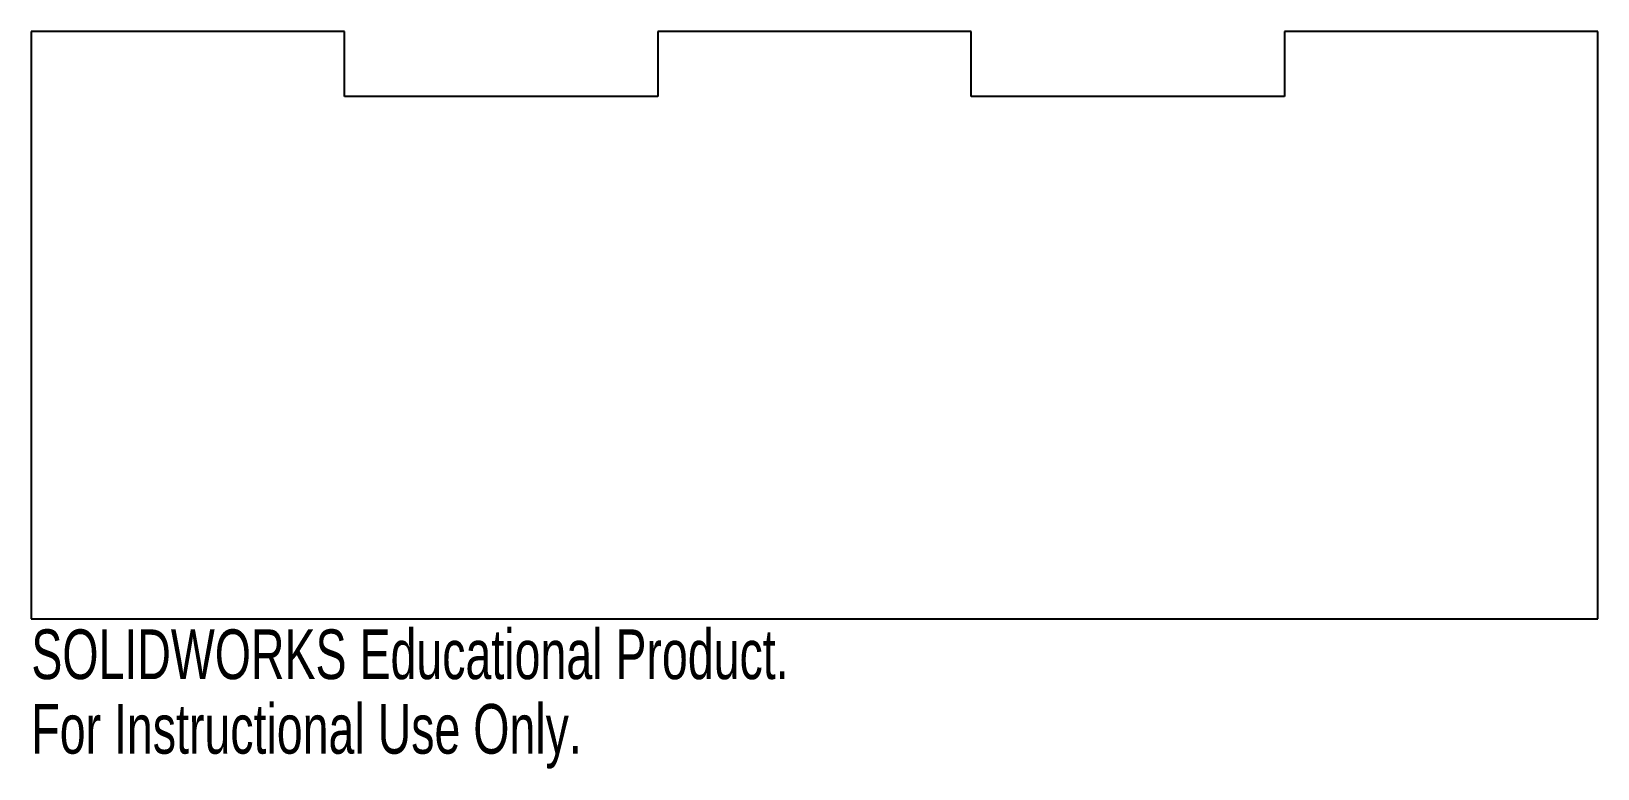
# Model space of a CAD drawing. Header units: inches. Extents: x 0 to 6, y -0.57 to 2.25.
import ezdxf

# ---------------------------------------------------------------- set-up
doc = ezdxf.new("R2010")
doc.units = ezdxf.units.IN
doc.header["$MEASUREMENT"] = 0
doc.styles.add('SLDTEXTSTYLE0', font='TXT', dxfattribs={"width": 0.7})

msp = doc.modelspace()

# ---------------------------------------------------------------- linework, layer by layer
at = {"color": 7, "linetype": 'Continuous', "lineweight": 25}
for p, q in [((0, 2.25), (0, 0)), ((1.2, 2.25), (0, 2.25)), ((1.2, 2), (1.2, 2.25)), ((3.6, 2.25), (2.4, 2.25)), ((2.4, 2.25), (2.4, 2)), ((3.6, 2), (3.6, 2.25)), ((6, 2.25), (4.8, 2.25)), ((4.8, 2.25), (4.8, 2)), ((6, 0), (6, 2.25)), ((2.4, 2), (1.2, 2)), ((4.8, 2), (3.6, 2)), ((0, 0), (6, 0))]:
    msp.add_line(p, q, dxfattribs=at)

# ---------------------------------------------------------------- texts
at = {"color": 7, "linetype": 'Continuous', "char_height": 0.1903, "attachment_point": 1, "style": 'SLDTEXTSTYLE0'}
for s, insert in [('SOLIDWORKS Educational Product.', (0, -0.0401)), ('For Instructional Use Only.', (0, -0.3256))]:
    msp.add_mtext(s, dxfattribs=dict(at, insert=insert))

doc.saveas('drawing.dxf')
